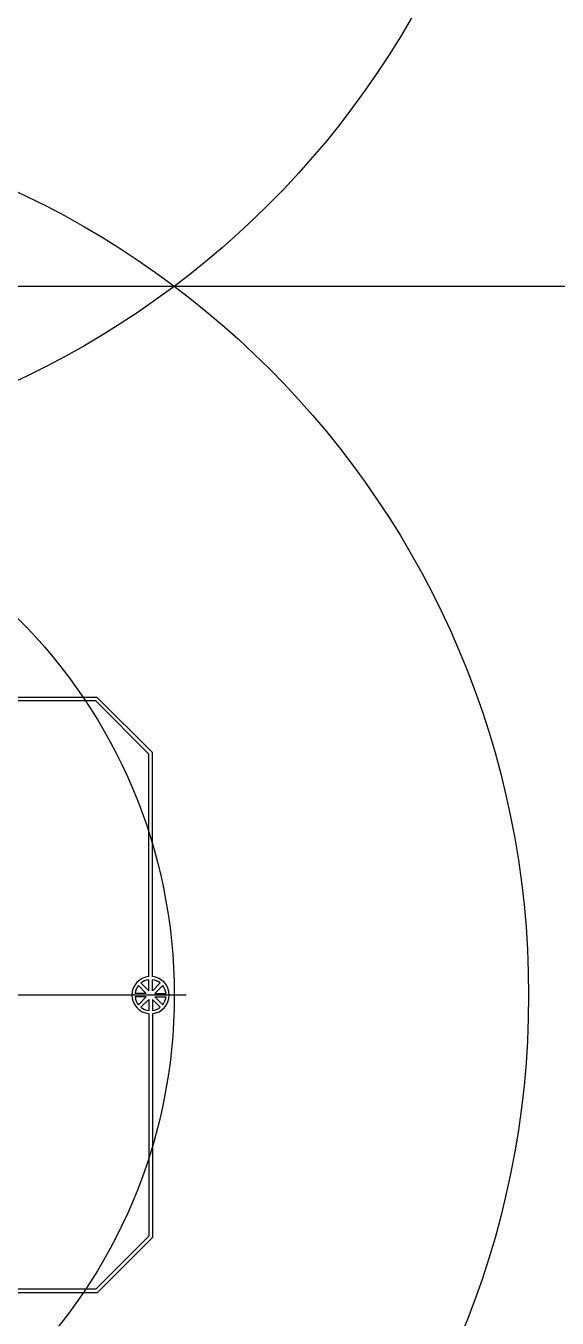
# Model space of a CAD drawing. Header units: millimetres. Extents: x 1000 to 444771, y -11148 to 590229.
# Drawn here: x 225810 to 240806, y 185887 to 222347 of the extents above; entities that cross this region are included whole.
import ezdxf

# ---------------------------------------------------------------- set-up
doc = ezdxf.new("R2010")
doc.units = ezdxf.units.MM
doc.layers.add('CLEAR', color=140, linetype='Continuous')
doc.layers.add('MASK', color=20, linetype='Continuous')

msp = doc.modelspace()

# ---------------------------------------------------------------- linework, layer by layer
for p, q in [((151500, 215000), (278500, 215000)), ((200000, 215000), (230000, 215000)), ((230331, 195000), (199669, 195000)), ((230331, 195000), (199669, 195000))]:
    msp.add_line(p, q)
for centre, radius in [((215000, 235000), 25000), ((215000, 235000), 15000), ((215000, 195000), 25000), ((215000, 195000), 25000), ((215000, 195000), 15000), ((215000, 195000), 15000)]:
    msp.add_circle(centre, radius)
at = {"layer": 'CLEAR'}
for p, q in [((227822, 203400), (204772, 203400)), ((227822, 203400), (204772, 203400)), ((227781, 203300), (204814, 203300)), ((227781, 203300), (204814, 203300)), ((227781, 203300), (229281, 201800)), ((227781, 203300), (229281, 201800)), ((227822, 203400), (229381, 201841)), ((227822, 203400), (229381, 201841)), ((229281, 195523), (229281, 201800)), ((229281, 195523), (229281, 201800)), ((229381, 195523), (229381, 201841)), ((229381, 195523), (229381, 201841)), ((229281, 194477), (229281, 188200)), ((229281, 194477), (229281, 188200)), ((229381, 194477), (229381, 188159)), ((229381, 194477), (229381, 188159)), ((227781, 186700), (229281, 188200)), ((227781, 186700), (229281, 188200)), ((227822, 186600), (229381, 188159)), ((227822, 186600), (229381, 188159)), ((227781, 186700), (204814, 186700)), ((227781, 186700), (204814, 186700)), ((227822, 186600), (204772, 186600)), ((227822, 186600), (204772, 186600))]:
    msp.add_line(p, q, dxfattribs=at)
for start, end in [(95.465, 264.535), (95.465, 264.535), (275.465, 84.535), (275.465, 84.535)]:
    msp.add_arc((229331, 195000), 525, start, end, dxfattribs=at)
at = {"layer": 'MASK'}
for p, q in [((229281, 195120), (229281, 195436)), ((229281, 195120), (229281, 195436)), ((229381, 195120), (229381, 195436)), ((229381, 195120), (229381, 195436)), ((229210, 195050), (228987, 195273)), ((229210, 195050), (228987, 195273)), ((229281, 195120), (229057, 195344)), ((229281, 195120), (229057, 195344)), ((229381, 195120), (229604, 195344)), ((229381, 195120), (229604, 195344)), ((229451, 195050), (229675, 195273)), ((229451, 195050), (229675, 195273)), ((229210, 195050), (228894, 195050)), ((229210, 195050), (228894, 195050)), ((229210, 194950), (228894, 194950)), ((229210, 194950), (228894, 194950)), ((229210, 194950), (228987, 194727)), ((229210, 194950), (228987, 194727)), ((229281, 194880), (229057, 194656)), ((229281, 194880), (229057, 194656)), ((229281, 194880), (229281, 194564)), ((229281, 194880), (229281, 194564)), ((229381, 194880), (229604, 194656)), ((229381, 194880), (229381, 194564)), ((229381, 194880), (229604, 194656)), ((229381, 194880), (229381, 194564)), ((229451, 195050), (229767, 195050)), ((229451, 195050), (229767, 195050)), ((229451, 194950), (229675, 194727)), ((229451, 194950), (229767, 194950)), ((229451, 194950), (229675, 194727)), ((229451, 194950), (229767, 194950))]:
    msp.add_line(p, q, dxfattribs=at)
for start, end in [(96.5242, 128.4758), (96.5242, 128.4758), (51.5242, 83.4758), (51.5242, 83.4758), (141.5242, 173.4758), (141.5242, 173.4758), (6.5242, 38.4758), (6.5242, 38.4758), (186.5242, 218.4758), (186.5242, 218.4758), (321.5242, 353.4758), (321.5242, 353.4758), (231.5242, 263.4758), (231.5242, 263.4758), (276.5242, 308.4758), (276.5242, 308.4758)]:
    msp.add_arc((229331, 195000), 439, start, end, dxfattribs=at)

doc.saveas('drawing.dxf')
